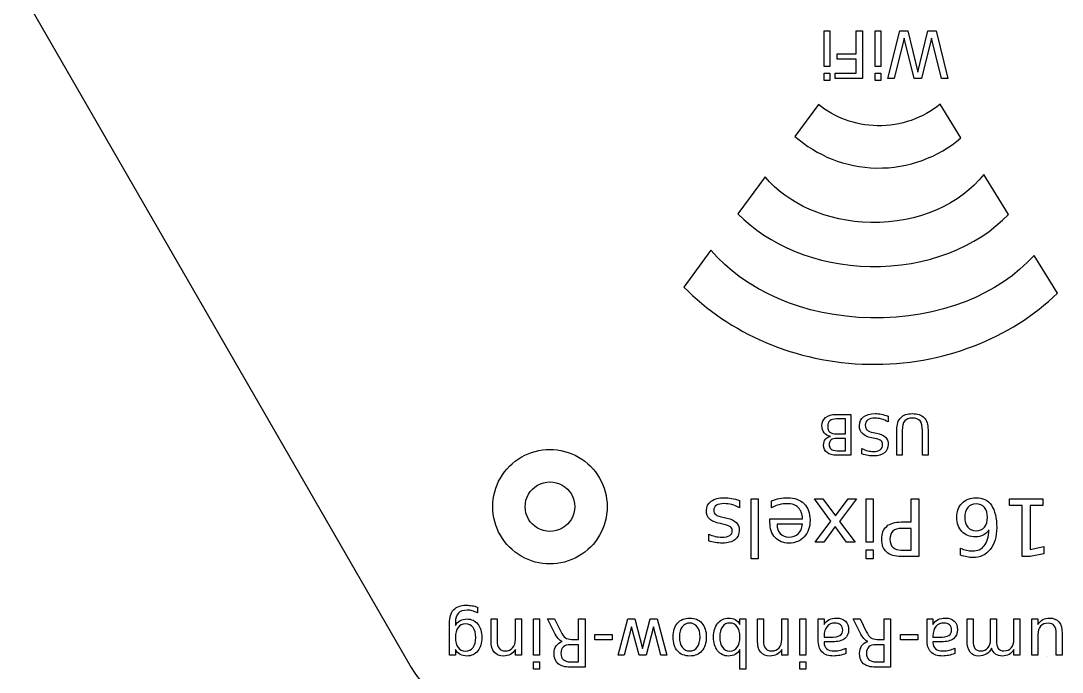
# Model space of a CAD drawing. Extents: x 10 to 227, y 10 to 289.
# Drawn here: x 10.6 to 63.1, y 113.8 to 146.6 of the extents above; entities that cross this region are included whole.
import ezdxf

# ---------------------------------------------------------------- set-up
doc = ezdxf.new("R2010")
doc.units = 0
doc.layers.add('Layer_1', color=7, linetype='CONTINUOUS')

msp = doc.modelspace()

# ---------------------------------------------------------------- linework, layer by layer
at = {"layer": 'Layer_1', "color": 3}
for p, q in [((51.092832, 144.319274), (51.092832, 146.117464)), ((51.092832, 146.117464), (51.388248, 146.117464)), ((51.388248, 146.117464), (51.388248, 144.319274)), ((52.707991, 144.972724), (52.707991, 146.117464)), ((52.707991, 146.117464), (53.032304, 146.117464)), ((53.032304, 146.117464), (53.032304, 143.720413)), ((53.661672, 144.319274), (53.661672, 146.117464)), ((53.661672, 146.117464), (53.957088, 146.117464)), ((53.957088, 146.117464), (53.957088, 144.319274)), ((54.302275, 143.720413), (54.90435, 146.117464)), ((54.90435, 146.117464), (55.312154, 146.117464)), ((55.312154, 146.117464), (55.817891, 144.036702)), ((55.817891, 144.036702), (56.328452, 146.117464)), ((56.328452, 146.117464), (56.736256, 146.117464)), ((56.736256, 146.117464), (57.33672, 143.720413)), ((55.133936, 145.746587), (54.631411, 143.720413)), ((55.63807, 143.720413), (55.133936, 145.746587)), ((56.50506, 145.746587), (56.002529, 143.720413)), ((57.009195, 143.720413), (56.50506, 145.746587)), ((51.757516, 144.699784), (51.757516, 144.972724)), ((51.757516, 144.972724), (52.707991, 144.972724)), ((52.707991, 144.699784), (51.757516, 144.699784)), ((52.707991, 143.993353), (52.707991, 144.699784)), ((51.388248, 144.319274), (51.092832, 144.319274)), ((51.092832, 143.619265), (51.092832, 143.993353)), ((51.092832, 143.993353), (51.388248, 143.993353)), ((51.388248, 143.993353), (51.388248, 143.619265)), ((51.65476, 143.720413), (51.65476, 143.993353)), ((51.65476, 143.993353), (52.707991, 143.993353)), ((53.957088, 144.319274), (53.661672, 144.319274)), ((53.661672, 143.619265), (53.661672, 143.993353)), ((53.661672, 143.993353), (53.957088, 143.993353)), ((53.957088, 143.993353), (53.957088, 143.619265)), ((51.388248, 143.619265), (51.092832, 143.619265)), ((53.032304, 143.720413), (51.65476, 143.720413)), ((53.957088, 143.619265), (53.661672, 143.619265)), ((54.631411, 143.720413), (54.302275, 143.720413)), ((56.002529, 143.720413), (55.63807, 143.720413)), ((57.33672, 143.720413), (57.009195, 143.720413)), ((51.70294, 126.798884), (52.441569, 126.798884)), ((52.163209, 126.570124), (51.716725, 126.570124)), ((52.163209, 125.816344), (52.163209, 126.570124)), ((52.441569, 126.798884), (52.441573, 124.741474)), ((54.3157, 126.708004), (54.3157, 126.421364)), ((51.716725, 125.816394), (52.163209, 125.816344)), ((52.163209, 125.590344), (51.751176, 125.590344)), ((52.163209, 124.970224), (52.163209, 125.590344)), ((53.651486, 125.587594), (53.483365, 125.622094)), ((53.564672, 125.886664), (53.734171, 125.853564)), ((54.756677, 124.741474), (54.756677, 126.025804)), ((55.036419, 125.991354), (55.036419, 124.741474)), ((56.052033, 124.741474), (56.052033, 125.991354)), ((56.331775, 126.025804), (56.331775, 124.741474)), ((52.999678, 124.808994), (52.999678, 125.080464)), ((52.441573, 124.741474), (51.730505, 124.741474)), ((51.751176, 124.970184), (52.163209, 124.970224)), ((52.999676, 124.809084), (52.999678, 124.808994)), ((55.036419, 124.741474), (54.756677, 124.741474)), ((56.331775, 124.741474), (56.052033, 124.741474)), ((46.826313, 122.468144), (46.826313, 122.098164)), ((47.41439, 119.517894), (47.41439, 122.547834)), ((47.41439, 122.547834), (47.772686, 122.547834)), ((47.772686, 122.547834), (47.772686, 119.517894)), ((48.444491, 122.098044), (48.444491, 122.436874)), ((51.437431, 121.428164), (50.607898, 122.547834)), ((50.607898, 122.547834), (51.030453, 122.547834)), ((51.030453, 122.547834), (51.66526, 121.691044)), ((51.66526, 121.691044), (52.300067, 122.547834)), ((52.722623, 122.547834), (51.875565, 121.406744)), ((52.300067, 122.547834), (52.722623, 122.547834)), ((53.209438, 120.366904), (53.209438, 122.547834)), ((53.209438, 122.547834), (53.567734, 122.547834)), ((53.567734, 122.547834), (53.567734, 120.366904)), ((55.479944, 121.379484), (55.479944, 122.547834)), ((55.479944, 122.547834), (55.873291, 122.547834)), ((55.873291, 122.547834), (55.873291, 119.640574)), ((60.443512, 122.216804), (60.443512, 122.547834)), ((60.443512, 122.547834), (62.118157, 122.547834)), ((62.118157, 122.547834), (62.118157, 122.216804)), ((61.086108, 122.216804), (60.443512, 122.216804)), ((61.086108, 119.640574), (61.086108, 122.216804)), ((62.118157, 122.216804), (61.475561, 122.216804)), ((61.475561, 122.216804), (61.475561, 119.998874)), ((46.057145, 121.599624), (46.181769, 121.570424)), ((48.360759, 121.367794), (48.360759, 121.543054)), ((48.360759, 121.543054), (50.008141, 121.543054)), ((48.360759, 121.367784), (48.360759, 121.367794)), ((50.64879, 120.366904), (51.437431, 121.428164)), ((51.875565, 121.406744), (52.650574, 120.366904)), ((54.98534, 121.379484), (55.479944, 121.379484)), ((45.985096, 121.272444), (45.862419, 121.299744)), ((49.996458, 121.264594), (48.719055, 121.262644)), ((51.649682, 121.143864), (51.071346, 120.366904)), ((52.228019, 120.366904), (51.649682, 121.143864)), ((55.479944, 121.056234), (54.98534, 121.056234)), ((55.479944, 119.963824), (55.479944, 121.056234)), ((58.757184, 120.937454), (58.757184, 120.937454)), ((45.276293, 120.431234), (45.276297, 120.431164)), ((45.276297, 120.431164), (45.276297, 120.769984)), ((51.071346, 120.366904), (50.64879, 120.366904)), ((52.650574, 120.366904), (52.228019, 120.366904)), ((53.567734, 120.366904), (53.209438, 120.366904)), ((53.209438, 119.517894), (53.209438, 119.971614)), ((53.209438, 119.971614), (53.567734, 119.971614)), ((53.567734, 119.971614), (53.567734, 119.517894)), ((54.98534, 119.963824), (55.479944, 119.963824)), ((57.976333, 119.704834), (57.976333, 120.063134)), ((61.475561, 119.998874), (62.174627, 120.139074)), ((62.174627, 119.780774), (61.479455, 119.640574)), ((62.174627, 120.139074), (62.174627, 119.780774)), ((47.772686, 119.517894), (47.41439, 119.517894)), ((53.567734, 119.517894), (53.209438, 119.517894)), ((55.873291, 119.640574), (54.98534, 119.640574)), ((57.976333, 119.704824), (57.976333, 119.704834)), ((61.479455, 119.640574), (61.086108, 119.640574)), ((33.611518, 117.088684), (33.611518, 116.797574)), ((32.203125, 114.670314), (32.203125, 116.265814)), ((32.502368, 116.319384), (32.502368, 116.171394)), ((34.301077, 115.392484), (34.301077, 116.491874)), ((34.301077, 116.491874), (34.60032, 116.491874)), ((34.60032, 116.491874), (34.60032, 115.402244)), ((35.525697, 115.462414), (35.525697, 116.491874)), ((35.525697, 116.491874), (35.826566, 116.491874)), ((35.826566, 116.491874), (35.826566, 114.670394)), ((36.439691, 114.670394), (36.439691, 116.491874)), ((36.439691, 116.491874), (36.738934, 116.491874)), ((36.738934, 116.491874), (36.738934, 114.670394)), ((37.483788, 115.828334), (37.150392, 116.491874)), ((37.150392, 116.491874), (37.503304, 116.491874)), ((37.503304, 116.491874), (37.813931, 115.868994)), ((38.713286, 115.465654), (38.713286, 116.491864)), ((38.713286, 116.491864), (39.041803, 116.491864)), ((39.041803, 116.491864), (39.041803, 114.063764)), ((40.713659, 114.670394), (41.190171, 116.491874)), ((41.38533, 116.091804), (41.012903, 114.670394)), ((41.190171, 116.491874), (41.543083, 116.491874)), ((41.759384, 114.670394), (41.38533, 116.091804)), ((41.543083, 116.491874), (41.935026, 114.998914)), ((41.935026, 114.998914), (42.328596, 116.491874)), ((42.484723, 116.091804), (42.112295, 114.670394)), ((42.328596, 116.491874), (42.681508, 116.491874)), ((42.858777, 114.670394), (42.484723, 116.091804)), ((42.681508, 116.491874), (43.15802, 114.670394)), ((46.84489, 116.218604), (46.84489, 116.491824)), ((46.84489, 116.491824), (47.145759, 116.491824)), ((47.145759, 116.491824), (47.145759, 113.961274)), ((47.734486, 115.392484), (47.734486, 116.491874)), ((47.734486, 116.491874), (48.033729, 116.491874)), ((48.033729, 116.491874), (48.033729, 115.402244)), ((48.959106, 115.462414), (48.959106, 116.491874)), ((48.959106, 116.491874), (49.259975, 116.491874)), ((49.259975, 116.491874), (49.259975, 114.670394)), ((49.873099, 114.670394), (49.873099, 116.491874)), ((49.873099, 116.491874), (50.172343, 116.491874)), ((50.172343, 116.491874), (50.172343, 114.670394)), ((50.790343, 115.452654), (50.790343, 116.491874)), ((50.790343, 116.491874), (51.089586, 116.491874)), ((51.089586, 116.491874), (51.089586, 116.215404)), ((52.888298, 115.828334), (52.554902, 116.491874)), ((52.554902, 116.491874), (52.907814, 116.491874)), ((52.907814, 116.491874), (53.218441, 115.868994)), ((54.117797, 115.465654), (54.117797, 116.491864)), ((54.117797, 116.491864), (54.446314, 116.491864)), ((54.446314, 116.491864), (54.446314, 114.063764)), ((56.280803, 115.452654), (56.280803, 116.491874)), ((56.280803, 116.491874), (56.580046, 116.491874)), ((56.580046, 116.491874), (56.580046, 116.215404)), ((58.303945, 115.392434), (58.303945, 116.491824)), ((58.303945, 116.491824), (58.604815, 116.491824)), ((58.604815, 116.491824), (58.604815, 115.402194)), ((59.483028, 115.462364), (59.483028, 116.491824)), ((59.483028, 116.491824), (59.783897, 116.491824)), ((59.783897, 116.491824), (59.783897, 115.402194)), ((60.66211, 115.462364), (60.66211, 116.491824)), ((60.66211, 116.491824), (60.96298, 116.491824)), ((60.96298, 116.491824), (60.96298, 114.670344)), ((61.571224, 114.670394), (61.571224, 116.491874)), ((61.571224, 116.491874), (61.870467, 116.491874)), ((61.870467, 116.491874), (61.870467, 116.212144)), ((32.502368, 115.559994), (32.502368, 115.559994)), ((39.53295, 115.446154), (39.53295, 115.712864)), ((39.53295, 115.712864), (40.409537, 115.712864)), ((40.409537, 115.712864), (40.409537, 115.446154)), ((45.826813, 115.582764), (45.826813, 115.582764)), ((51.089586, 115.642894), (51.089586, 115.576194)), ((51.089586, 115.576194), (51.387203, 115.576254)), ((54.937461, 115.446154), (54.937461, 115.712864)), ((54.937461, 115.712864), (55.814048, 115.712864)), ((55.814048, 115.712864), (55.814048, 115.446154)), ((56.580046, 115.642894), (56.580046, 115.576194)), ((56.580046, 115.576194), (56.877663, 115.576254)), ((61.870467, 115.703114), (61.870467, 114.670394)), ((62.797469, 114.670394), (62.797469, 115.761654)), ((63.096712, 115.773054), (63.096712, 115.773044)), ((63.096712, 115.773044), (63.096712, 114.670394)), ((34.301077, 115.392504), (34.301077, 115.392484)), ((37.890368, 115.353444), (37.890368, 115.353454)), ((38.713286, 115.195694), (38.300201, 115.195694)), ((38.355496, 115.465654), (38.713286, 115.465654)), ((38.713286, 114.333744), (38.713286, 115.195694)), ((40.409537, 115.446154), (39.53295, 115.446154)), ((47.734486, 115.392504), (47.734486, 115.392484)), ((50.790343, 115.452714), (50.790343, 115.452654)), ((51.509177, 115.342104), (51.089586, 115.342104)), ((51.089586, 115.342104), (51.089586, 115.312804)), ((52.195485, 115.029824), (52.195485, 114.753344)), ((53.294878, 115.353444), (53.294878, 115.353454)), ((54.117797, 115.195694), (53.704711, 115.195694)), ((53.760006, 115.465654), (54.117797, 115.465654)), ((54.117797, 114.333744), (54.117797, 115.195694)), ((55.814048, 115.446154), (54.937461, 115.446154)), ((56.280803, 115.452714), (56.280803, 115.452654)), ((56.999637, 115.342104), (56.580046, 115.342104)), ((56.580046, 115.342104), (56.580046, 115.312804)), ((57.685944, 115.029824), (57.685944, 114.753344)), ((59.533444, 115.019994), (59.533444, 115.020054)), ((32.502368, 114.670314), (32.203125, 114.670314)), ((32.502368, 114.946794), (32.502368, 114.670314)), ((35.525697, 114.670394), (35.525697, 114.953374)), ((35.826566, 114.670394), (35.525697, 114.670394)), ((36.738934, 114.670394), (36.439691, 114.670394)), ((41.012903, 114.670394), (40.713659, 114.670394)), ((42.112295, 114.670394), (41.759384, 114.670394)), ((43.15802, 114.670394), (42.858777, 114.670394)), ((44.314334, 114.880194), (44.314334, 114.880194)), ((44.314334, 114.626484), (44.314334, 114.626484)), ((46.84489, 113.961274), (46.84489, 114.946874)), ((48.959106, 114.670394), (48.959106, 114.953374)), ((49.259975, 114.670394), (48.959106, 114.670394)), ((50.172343, 114.670394), (49.873099, 114.670394)), ((60.66211, 114.670344), (60.66211, 114.953324)), ((60.96298, 114.670344), (60.66211, 114.670344)), ((61.870467, 114.670394), (61.571224, 114.670394)), ((62.343726, 114.626484), (62.343726, 114.626484)), ((63.096712, 114.670394), (62.797469, 114.670394)), ((36.439691, 113.961324), (36.439691, 114.340254)), ((36.439691, 114.340254), (36.738934, 114.340254)), ((36.738934, 113.961324), (36.439691, 113.961324)), ((36.738934, 114.340254), (36.738934, 113.961324)), ((38.300201, 114.333744), (38.713286, 114.333744)), ((39.041803, 114.063764), (38.300201, 114.063764)), ((47.145759, 113.961274), (46.84489, 113.961274)), ((49.873099, 113.961324), (49.873099, 114.340254)), ((49.873099, 114.340254), (50.172343, 114.340254)), ((50.172343, 113.961324), (49.873099, 113.961324)), ((50.172343, 114.340254), (50.172343, 113.961324)), ((53.704711, 114.333744), (54.117797, 114.333744)), ((54.446314, 114.063764), (53.704711, 114.063764))]:
    msp.add_line(p, q, dxfattribs=at)
at = {"layer": 'Layer_1', "color": 7}
for p, q in [((50.802605, 142.4147), (49.619046, 140.80712)), ((57.994665, 140.733271), (56.938765, 142.429658)), ((53.731707, 139.212974), (53.731706, 139.212975)), ((48.111542, 138.762959), (46.742267, 136.904334)), ((60.395617, 136.877456), (59.145322, 138.885248)), ((45.387652, 135.066033), (44.023554, 133.215359)), ((62.867089, 132.908153), (61.682225, 134.810121)), ((53.41038, 134.252893), (53.410381, 134.252892)), ((53.355394, 129.324559), (53.355395, 129.324559)), ((38.516169, 122.150684), (38.516169, 122.150684))]:
    msp.add_line(p, q, dxfattribs=at)
at = {"layer": 'Layer_1', "color": 5}
msp.add_line((40.150784, 122.150684), (40.150784, 122.150684), dxfattribs=at)
at = {"layer": 'Layer_1', "color": 7}
for points in [[(10.585868, 148.149285), (10.585868, 148.149285), (30.276467, 114.044164), (30.276467, 114.044164)], [(53.771164, 141.340689), (52.645479, 141.361565), (51.616654, 141.760942), (50.802605, 142.4147)], [(56.938765, 142.429658), (56.075817, 141.729948), (54.970281, 141.318452), (53.771164, 141.340689)], [(49.619046, 140.80712), (50.717292, 139.839779), (52.152149, 139.242267), (53.731707, 139.212974)], [(53.731706, 139.212975), (55.355259, 139.182866), (56.848563, 139.759703), (57.994665, 140.733271)], [(53.451404, 136.465071), (51.218402, 136.506483), (49.263935, 137.413826), (48.111542, 138.762959)], [(59.145322, 138.885248), (57.9874, 137.396426), (55.863227, 136.420345), (53.451404, 136.465071)], [(46.742267, 136.904334), (48.279401, 135.335678), (50.68701, 134.303398), (53.41038, 134.252893)], [(53.410381, 134.252892), (56.264696, 134.199958), (58.812072, 135.2382), (60.395617, 136.877456)], [(53.454986, 131.657365), (50.045938, 131.720587), (47.073483, 133.074169), (45.387652, 135.066033)], [(61.682225, 134.810121), (59.930338, 132.856463), (56.890457, 131.593655), (53.454986, 131.657365)], [(44.023554, 133.215359), (46.301431, 130.890035), (49.626595, 129.393711), (53.355394, 129.324559)], [(53.355395, 129.324559), (57.10674, 129.25499), (60.503378, 130.644572), (62.867089, 132.908153)], [(36.641169, 123.233216), (37.02792, 123.456507), (37.504418, 123.456507), (37.891169, 123.233216)], [(36.016169, 122.150684), (36.016169, 122.597266), (36.254418, 123.009925), (36.641169, 123.233216)], [(37.891169, 123.233216), (38.27792, 123.009925), (38.516169, 122.597266), (38.516169, 122.150684)], [(36.641169, 121.068152), (36.254418, 121.291443), (36.016169, 121.704102), (36.016169, 122.150684)], [(38.516169, 122.150684), (38.516169, 121.704102), (38.27792, 121.291443), (37.891169, 121.068152)], [(37.891169, 121.068152), (37.504418, 120.844861), (37.02792, 120.844861), (36.641169, 121.068152)], [(30.276467, 114.044164), (30.990998, 112.80656), (32.311507, 112.044164), (33.740569, 112.044164)]]:
    msp.add_open_spline(points, degree=3, dxfattribs=at)
at = {"layer": 'Layer_1', "color": 3}
for points in [[(50.982226, 126.222864), (50.982226, 126.406604), (51.044697, 126.548541), (51.16964, 126.648674)], [(51.16964, 126.648674), (51.294582, 126.748814), (51.472349, 126.798884), (51.70294, 126.798884)], [(51.716725, 126.570124), (51.566978, 126.570124), (51.456276, 126.539357), (51.384618, 126.477824)], [(52.87565, 126.231194), (52.87565, 126.430547), (52.942715, 126.581671), (53.076844, 126.684564)], [(53.076844, 126.684564), (53.210054, 126.787457), (53.405735, 126.838904), (53.663888, 126.838904)], [(53.663888, 126.612884), (53.504954, 126.612884), (53.382309, 126.581651), (53.295952, 126.519184)], [(53.663888, 126.838904), (53.761269, 126.838904), (53.865082, 126.827871), (53.975325, 126.805804)], [(53.983593, 126.564684), (53.875187, 126.596817), (53.768619, 126.612884), (53.663888, 126.612884)], [(53.975325, 126.805804), (54.084649, 126.783737), (54.198107, 126.751137), (54.3157, 126.708004)], [(54.3157, 126.421364), (54.202701, 126.484764), (54.091998, 126.532537), (53.983593, 126.564684)], [(54.756677, 126.025804), (54.756677, 126.294064), (54.823282, 126.496634), (54.956493, 126.633514)], [(54.956493, 126.633514), (55.088784, 126.770401), (55.284466, 126.838844), (55.543537, 126.838844)], [(55.543537, 126.612844), (55.365311, 126.612844), (55.236235, 126.564614), (55.156308, 126.468154)], [(55.543537, 126.838844), (55.803527, 126.838844), (56.000127, 126.770401), (56.133338, 126.633514)], [(55.932144, 126.468154), (55.852218, 126.564614), (55.722682, 126.612844), (55.543537, 126.612844)], [(56.133338, 126.633514), (56.265629, 126.496634), (56.331775, 126.294064), (56.331775, 126.025804)], [(51.096604, 125.874214), (51.020352, 125.967007), (50.982226, 126.083224), (50.982226, 126.222864)], [(51.384618, 126.477824), (51.312041, 126.415357), (51.275753, 126.320274), (51.275753, 126.192574)], [(51.275753, 126.192574), (51.275753, 126.063961), (51.312041, 125.969334), (51.384618, 125.908694)], [(53.024478, 125.831554), (52.925259, 125.930774), (52.87565, 126.063987), (52.87565, 126.231194)], [(53.295952, 126.519184), (53.209595, 126.456717), (53.166416, 126.367604), (53.166416, 126.251844)], [(53.166416, 126.251844), (53.166416, 126.150784), (53.197653, 126.071774), (53.260126, 126.014814)], [(55.156308, 126.468154), (55.076382, 126.370774), (55.036419, 126.211841), (55.036419, 125.991354)], [(56.052033, 125.991354), (56.052033, 126.211841), (56.01207, 126.370774), (55.932144, 126.468154)], [(51.067669, 125.249964), (51.067669, 125.375824), (51.097066, 125.475961), (51.155859, 125.550374)], [(51.41493, 125.689564), (51.278045, 125.718964), (51.171937, 125.780514), (51.096604, 125.874214)], [(51.155859, 125.550374), (51.214652, 125.624794), (51.301009, 125.671191), (51.41493, 125.689564)], [(51.448007, 125.514544), (51.380943, 125.463077), (51.347411, 125.384987), (51.347411, 125.280274)], [(51.384618, 125.908694), (51.456276, 125.847161), (51.566978, 125.816394), (51.716725, 125.816394)], [(51.751176, 125.590344), (51.615209, 125.590344), (51.514153, 125.565077), (51.448007, 125.514544)], [(53.483365, 125.622094), (53.27574, 125.661627), (53.122778, 125.731447), (53.024478, 125.831554)], [(53.260126, 126.014814), (53.321679, 125.957881), (53.423195, 125.915164), (53.564672, 125.886664)], [(53.962922, 125.475974), (53.907802, 125.521907), (53.80399, 125.559114), (53.651486, 125.587594)], [(53.734171, 125.853564), (53.941796, 125.812231), (54.092002, 125.747464), (54.184789, 125.659264)], [(54.184789, 125.659264), (54.277577, 125.571071), (54.323971, 125.448424), (54.323971, 125.291324)], [(51.239924, 124.873764), (51.125087, 124.961957), (51.067669, 125.087357), (51.067669, 125.249964)], [(51.347411, 125.280274), (51.347411, 125.176461), (51.380943, 125.098831), (51.448007, 125.047384)], [(51.448007, 125.047384), (51.514154, 124.995917), (51.61521, 124.970184), (51.751176, 124.970184)], [(52.999678, 125.080464), (53.105328, 125.029931), (53.205006, 124.992264), (53.298713, 124.967464)], [(53.570186, 124.930264), (53.721771, 124.930264), (53.838904, 124.959664), (53.921586, 125.018464)], [(53.921586, 125.018464), (54.00335, 125.077264), (54.044232, 125.160864), (54.044232, 125.269264)], [(54.044232, 125.269264), (54.044232, 125.360217), (54.017129, 125.429121), (53.962922, 125.475974)], [(54.323971, 125.291324), (54.323971, 125.109424), (54.260122, 124.966111), (54.132424, 124.861384)], [(51.730505, 124.741474), (51.518287, 124.741474), (51.35476, 124.785571), (51.239924, 124.873764)], [(53.306979, 124.730484), (53.206842, 124.747951), (53.104407, 124.774151), (52.999676, 124.809084)], [(53.298713, 124.967464), (53.39242, 124.942664), (53.482911, 124.930264), (53.570186, 124.930264)], [(53.601879, 124.704284), (53.505416, 124.704284), (53.407116, 124.713017), (53.306979, 124.730484)], [(54.132424, 124.861384), (54.003807, 124.756651), (53.826959, 124.704284), (53.601879, 124.704284)], [(45.159457, 121.946234), (45.159457, 122.148747), (45.239944, 122.309071), (45.400918, 122.427204)], [(45.400918, 122.427204), (45.560593, 122.545337), (45.780634, 122.604404), (46.061039, 122.604404)], [(46.061039, 122.604404), (46.177875, 122.604404), (46.299903, 122.592737), (46.427124, 122.569404)], [(46.427124, 122.569404), (46.553047, 122.547337), (46.68611, 122.513584), (46.826313, 122.468144)], [(48.444491, 122.436874), (48.57301, 122.491407), (48.704775, 122.532947), (48.839785, 122.561494)], [(48.839785, 122.561494), (48.974795, 122.590027), (49.111752, 122.604294), (49.250657, 122.604294)], [(49.250657, 122.604294), (49.598568, 122.604294), (49.87443, 122.503037), (50.078243, 122.300524)], [(58.052276, 122.333654), (58.228827, 122.514101), (58.463797, 122.604324), (58.757184, 122.604324)], [(58.757184, 122.604324), (59.093411, 122.604324), (59.35045, 122.475807), (59.5283, 122.218774)], [(45.32108, 121.531464), (45.213331, 121.630124), (45.159457, 121.768381), (45.159457, 121.946234)], [(45.663798, 122.218854), (45.572926, 122.160454), (45.52749, 122.078667), (45.52749, 121.973494)], [(45.52749, 121.973494), (45.52749, 121.876134), (45.560593, 121.801491), (45.6268, 121.749564)], [(46.05325, 122.304554), (45.884487, 122.304554), (45.75467, 122.275987), (45.663798, 122.218854)], [(46.434913, 122.253954), (46.306394, 122.287687), (46.179173, 122.304554), (46.05325, 122.304554)], [(46.826313, 122.098164), (46.693899, 122.166971), (46.563432, 122.218901), (46.434913, 122.253954)], [(48.830049, 122.249934), (48.700231, 122.216201), (48.571712, 122.165571), (48.444491, 122.098044)], [(49.229237, 122.300534), (49.09163, 122.300534), (48.958568, 122.283667), (48.830049, 122.249934)], [(49.786154, 122.107754), (49.652442, 122.236274), (49.466803, 122.300534), (49.229237, 122.300534)], [(50.008141, 121.543054), (49.992561, 121.789707), (49.918565, 121.977941), (49.786154, 122.107754)], [(50.078243, 122.300524), (50.280758, 122.098011), (50.382015, 121.824097), (50.382015, 121.478784)], [(57.787448, 121.615114), (57.787448, 121.913694), (57.875724, 122.153207), (58.052276, 122.333654)], [(58.338523, 122.111654), (58.234669, 121.989621), (58.182742, 121.824101), (58.182742, 121.615094)], [(58.757184, 122.292744), (58.580633, 122.292744), (58.441079, 122.232381), (58.338523, 122.111654)], [(59.177793, 122.111654), (59.073939, 122.232381), (58.933736, 122.292744), (58.757184, 122.292744)], [(59.331626, 121.615094), (59.331626, 121.824101), (59.280348, 121.989621), (59.177793, 122.111654)], [(59.5283, 122.218774), (59.706149, 121.960434), (59.795074, 121.586557), (59.795074, 121.097144)], [(45.862419, 121.299744), (45.607977, 121.354277), (45.427531, 121.431517), (45.32108, 121.531464)], [(45.6268, 121.749564), (45.691707, 121.697631), (45.835155, 121.647651), (46.057145, 121.599624)], [(46.181769, 121.570424), (46.403757, 121.523691), (46.564082, 121.452291), (46.662743, 121.356224)], [(46.662743, 121.356224), (46.761404, 121.258857), (46.810735, 121.125794), (46.810735, 120.957034)], [(48.617797, 120.598614), (48.446438, 120.786854), (48.360759, 121.043244), (48.360759, 121.367784)], [(50.382015, 121.478784), (50.382015, 121.121784), (50.28595, 120.838781), (50.093821, 120.629774)], [(54.247328, 121.159444), (54.413494, 121.306137), (54.659498, 121.379484), (54.98534, 121.379484)], [(58.04254, 120.892684), (57.872479, 121.069237), (57.787448, 121.310047), (57.787448, 121.615114)], [(58.182742, 121.615094), (58.182742, 121.404794), (58.234669, 121.239277), (58.338523, 121.118544)], [(59.177793, 121.118544), (59.280348, 121.239277), (59.331626, 121.404794), (59.331626, 121.615094)], [(46.368706, 121.138084), (46.305093, 121.184817), (46.177223, 121.229604), (45.985096, 121.272444)], [(46.331712, 120.696054), (46.419988, 120.750587), (46.464126, 120.832371), (46.464126, 120.941404)], [(46.464126, 120.941404), (46.464126, 121.024491), (46.432319, 121.090051), (46.368706, 121.138084)], [(46.810735, 120.957034), (46.810735, 120.751921), (46.738037, 120.593544), (46.592641, 120.481904)], [(48.719055, 121.262644), (48.721655, 121.066617), (48.776827, 120.910187), (48.884572, 120.793354)], [(48.884572, 120.793354), (48.991022, 120.676521), (49.132523, 120.618104), (49.309075, 120.618104)], [(49.309075, 120.618104), (49.508994, 120.618104), (49.669318, 120.674574), (49.790048, 120.787514)], [(49.790048, 120.787514), (49.90948, 120.900454), (49.978283, 121.059481), (49.996458, 121.264594)], [(53.996131, 120.509054), (53.996131, 120.795947), (54.079863, 121.012744), (54.247328, 121.159444)], [(54.560837, 120.914084), (54.460878, 120.819317), (54.410898, 120.684307), (54.410898, 120.509054)], [(54.98534, 121.056234), (54.802297, 121.056234), (54.660796, 121.008851), (54.560837, 120.914084)], [(58.733817, 120.625914), (58.441728, 120.625914), (58.211303, 120.714837), (58.04254, 120.892684)], [(58.338523, 121.118544), (58.441079, 120.997817), (58.580633, 120.937454), (58.757184, 120.937454)], [(58.757184, 120.937454), (58.933736, 120.937454), (59.073939, 120.997817), (59.177793, 121.118544)], [(59.403675, 120.976394), (59.327083, 120.863454), (59.231018, 120.777127), (59.11548, 120.717414)], [(59.170004, 120.181914), (59.306312, 120.357167), (59.384202, 120.621994), (59.403675, 120.976394)], [(59.795074, 121.097144), (59.795074, 120.637591), (59.686028, 120.271507), (59.467935, 119.998894)], [(45.599538, 120.343634), (45.482703, 120.363101), (45.374954, 120.392301), (45.276293, 120.431234)], [(45.276297, 120.769984), (45.377554, 120.718051), (45.482706, 120.679107), (45.591753, 120.653154)], [(45.591753, 120.653154), (45.7008, 120.627221), (45.813741, 120.614254), (45.930577, 120.614254)], [(45.973413, 120.314434), (45.840999, 120.314434), (45.716374, 120.324167), (45.599538, 120.343634)], [(45.930577, 120.614254), (46.108427, 120.614254), (46.242139, 120.641521), (46.331712, 120.696054)], [(46.592641, 120.481904), (46.447246, 120.370257), (46.240836, 120.314434), (45.973413, 120.314434)], [(49.312969, 120.314314), (49.019582, 120.314314), (48.787858, 120.409081), (48.617797, 120.598614)], [(50.093821, 120.629774), (49.900393, 120.419467), (49.640109, 120.314314), (49.312969, 120.314314)], [(54.247328, 119.862564), (54.079863, 120.009257), (53.996131, 120.224754), (53.996131, 120.509054)], [(54.410898, 120.509054), (54.410898, 120.335101), (54.460878, 120.200741), (54.560837, 120.105974)], [(59.11548, 120.717414), (58.999943, 120.656414), (58.872722, 120.625914), (58.733817, 120.625914)], [(54.98534, 119.640574), (54.659498, 119.640574), (54.413494, 119.714571), (54.247328, 119.862564)], [(54.560837, 120.105974), (54.660796, 120.011207), (54.802297, 119.963824), (54.98534, 119.963824)], [(57.976333, 120.063134), (58.074994, 120.016401), (58.174954, 119.980701), (58.276211, 119.956034)], [(58.276211, 119.956034), (58.37617, 119.931367), (58.475481, 119.919034), (58.574142, 119.919034)], [(58.574142, 119.919034), (58.833777, 119.919034), (59.032397, 120.006661), (59.170004, 120.181914)], [(59.467935, 119.998894), (59.249842, 119.724981), (58.957103, 119.588024), (58.58972, 119.588024)], [(58.291789, 119.617224), (58.190532, 119.636691), (58.08538, 119.665891), (57.976333, 119.704824)], [(58.58972, 119.588024), (58.491059, 119.588024), (58.391748, 119.597757), (58.291789, 119.617224)], [(32.409667, 116.957004), (32.547362, 117.108791), (32.758242, 117.184684), (33.042306, 117.184684)], [(33.042306, 117.184684), (33.147475, 117.184684), (33.24668, 117.176551), (33.339923, 117.160284)], [(33.339923, 117.160284), (33.433165, 117.145084), (33.523697, 117.121217), (33.611518, 117.088684)], [(32.203125, 116.265814), (32.203125, 116.575901), (32.271972, 116.806297), (32.409667, 116.957004)], [(32.648737, 116.782884), (32.551158, 116.680971), (32.502368, 116.526471), (32.502368, 116.319384)], [(33.089469, 116.937384), (32.893226, 116.937384), (32.746316, 116.885884), (32.648737, 116.782884)], [(33.351307, 116.903284), (33.265654, 116.926017), (33.178375, 116.937384), (33.089469, 116.937384)], [(33.611518, 116.797574), (33.523697, 116.845307), (33.43696, 116.880544), (33.351307, 116.903284)], [(32.502368, 116.171394), (32.564168, 116.278727), (32.643316, 116.358957), (32.739811, 116.412084)], [(32.637352, 116.062524), (32.547363, 115.943264), (32.502368, 115.775754), (32.502368, 115.559994)], [(33.013032, 116.241424), (32.851485, 116.241424), (32.726258, 116.181791), (32.637352, 116.062524)], [(32.739811, 116.412084), (32.836306, 116.465217), (32.951774, 116.491784), (33.086217, 116.491784)], [(33.388713, 116.062524), (33.298723, 116.181791), (33.173496, 116.241424), (33.013032, 116.241424)], [(33.086217, 116.491784), (33.309565, 116.491784), (33.489544, 116.406674), (33.626155, 116.236454)], [(33.522071, 115.559994), (33.522071, 115.775754), (33.477618, 115.943264), (33.388713, 116.062524)], [(33.626155, 116.236454), (33.762766, 116.066234), (33.831072, 115.840717), (33.831072, 115.559904)], [(43.478405, 115.582764), (43.478405, 115.880924), (43.552674, 116.115114), (43.701211, 116.285334)], [(43.701211, 116.285334), (43.849748, 116.454467), (44.054123, 116.539034), (44.314334, 116.539034)], [(43.935401, 116.096674), (43.842159, 115.970907), (43.795538, 115.799604), (43.795538, 115.582764)], [(44.314334, 116.285334), (44.154955, 116.285334), (44.028644, 116.222447), (43.935401, 116.096674)], [(44.314334, 116.539034), (44.575629, 116.539034), (44.780546, 116.454467), (44.929083, 116.285334)], [(44.696519, 116.098304), (44.603277, 116.222991), (44.475882, 116.285334), (44.314334, 116.285334)], [(44.834757, 115.582764), (44.834757, 115.800691), (44.788678, 115.972537), (44.696519, 116.098304)], [(44.929083, 116.285334), (45.076536, 116.115114), (45.150263, 115.880924), (45.150263, 115.582764)], [(45.516186, 115.582754), (45.516186, 115.868987), (45.585576, 116.099924), (45.724355, 116.275564)], [(45.724355, 116.275564), (45.86205, 116.451204), (46.041487, 116.539024), (46.262667, 116.539024)], [(45.963424, 116.101554), (45.87235, 115.975787), (45.826813, 115.802857), (45.826813, 115.582764)], [(46.335851, 116.288584), (46.177556, 116.288584), (46.053414, 116.226241), (45.963424, 116.101554)], [(46.262667, 116.539024), (46.396025, 116.539024), (46.510952, 116.512991), (46.607447, 116.460924)], [(46.709905, 116.101554), (46.618831, 116.226241), (46.494146, 116.288584), (46.335851, 116.288584)], [(46.607447, 116.460924), (46.702858, 116.407791), (46.782005, 116.327017), (46.84489, 116.218604)], [(46.84489, 115.582764), (46.84489, 115.802857), (46.799895, 115.975787), (46.709905, 116.101554)], [(51.089586, 116.215404), (51.157892, 116.325991), (51.243003, 116.407847), (51.344919, 116.460974)], [(51.240834, 116.112904), (51.140002, 115.994724), (51.089586, 115.838054), (51.089586, 115.642894)], [(51.639283, 116.288544), (51.473398, 116.288544), (51.340582, 116.229997), (51.240834, 116.112904)], [(51.344919, 116.460974), (51.446835, 116.513041), (51.57152, 116.539074), (51.718973, 116.539074)], [(51.925515, 116.195844), (51.855041, 116.257644), (51.75963, 116.288544), (51.639283, 116.288544)], [(51.718973, 116.539074), (51.905458, 116.539074), (52.053995, 116.487034), (52.164584, 116.382954)], [(52.0296, 115.942134), (52.0296, 116.048387), (51.994905, 116.132957), (51.925515, 116.195844)], [(52.164584, 116.382954), (52.27409, 116.277781), (52.328843, 116.137374), (52.328843, 115.961734)], [(56.580046, 116.215404), (56.648351, 116.325991), (56.733462, 116.407847), (56.835378, 116.460974)], [(56.731294, 116.112904), (56.630462, 115.994724), (56.580046, 115.838054), (56.580046, 115.642894)], [(57.129742, 116.288544), (56.963857, 116.288544), (56.831041, 116.229997), (56.731294, 116.112904)], [(56.835378, 116.460974), (56.937294, 116.513041), (57.061979, 116.539074), (57.209432, 116.539074)], [(57.415975, 116.195844), (57.345501, 116.257644), (57.25009, 116.288544), (57.129742, 116.288544)], [(57.209432, 116.539074), (57.395917, 116.539074), (57.544454, 116.487034), (57.655044, 116.382954)], [(57.520059, 115.942134), (57.520059, 116.048387), (57.485364, 116.132957), (57.415975, 116.195844)], [(57.655044, 116.382954), (57.764549, 116.277781), (57.819302, 116.137374), (57.819302, 115.961734)], [(61.870467, 116.212144), (61.943109, 116.322737), (62.027678, 116.405137), (62.124173, 116.459344)], [(62.011956, 116.124324), (61.91763, 116.021324), (61.870467, 115.880921), (61.870467, 115.703114)], [(62.394142, 116.278824), (62.232594, 116.278824), (62.105199, 116.227324), (62.011956, 116.124324)], [(62.124173, 116.459344), (62.219584, 116.512477), (62.330715, 116.539044), (62.457568, 116.539044)], [(62.696638, 116.150344), (62.629417, 116.235997), (62.528585, 116.278824), (62.394142, 116.278824)], [(62.457568, 116.539044), (62.666821, 116.539044), (62.825659, 116.473994), (62.93408, 116.343894)], [(62.797469, 115.761654), (62.797469, 115.934047), (62.763859, 116.063611), (62.696638, 116.150344)], [(62.93408, 116.343894), (63.042501, 116.213787), (63.096712, 116.023507), (63.096712, 115.773054)], [(32.502368, 115.559994), (32.502368, 115.343147), (32.547363, 115.175094), (32.637352, 115.055834)], [(33.388713, 115.055834), (33.477618, 115.175094), (33.522071, 115.343147), (33.522071, 115.559994)], [(33.831072, 115.559904), (33.831072, 115.278011), (33.762766, 115.051951), (33.626155, 114.881724)], [(37.685452, 115.506324), (37.618231, 115.584391), (37.551009, 115.691727), (37.483788, 115.828334)], [(37.813931, 115.868994), (37.894163, 115.706361), (37.972226, 115.598481), (38.048121, 115.545354)], [(38.048121, 115.545354), (38.122932, 115.492221), (38.22539, 115.465654), (38.355496, 115.465654)], [(43.701211, 114.880194), (43.552674, 115.049327), (43.478405, 115.283517), (43.478405, 115.582764)], [(43.795538, 115.582764), (43.795538, 115.367004), (43.842159, 115.196241), (43.935401, 115.070474)], [(44.694893, 115.068844), (44.788136, 115.193531), (44.834757, 115.364837), (44.834757, 115.582764)], [(45.150263, 115.582764), (45.150263, 115.283517), (45.076536, 115.049327), (44.929083, 114.880194)], [(45.724355, 114.889934), (45.585576, 115.065581), (45.516186, 115.296521), (45.516186, 115.582754)], [(45.826813, 115.582764), (45.826813, 115.362664), (45.87235, 115.190274), (45.963424, 115.065594)], [(46.709905, 115.065594), (46.799895, 115.190274), (46.84489, 115.362664), (46.84489, 115.582764)], [(51.387203, 115.576254), (51.628983, 115.576254), (51.796494, 115.603887), (51.889736, 115.659154)], [(51.889736, 115.659154), (51.982979, 115.714421), (52.0296, 115.808747), (52.0296, 115.942134)], [(52.328843, 115.961734), (52.328843, 115.756821), (52.260537, 115.602321), (52.123926, 115.498234)], [(53.089962, 115.506324), (53.022741, 115.584391), (52.955519, 115.691727), (52.888298, 115.828334)], [(53.218441, 115.868994), (53.298673, 115.706361), (53.376737, 115.598481), (53.452632, 115.545354)], [(53.452632, 115.545354), (53.527443, 115.492221), (53.629901, 115.465654), (53.760006, 115.465654)], [(56.877663, 115.576254), (57.119442, 115.576254), (57.286953, 115.603887), (57.380196, 115.659154)], [(57.380196, 115.659154), (57.473438, 115.714421), (57.520059, 115.808747), (57.520059, 115.942134)], [(57.819302, 115.961734), (57.819302, 115.756821), (57.750997, 115.602321), (57.614386, 115.498234)], [(32.637352, 115.055834), (32.726258, 114.936567), (32.851485, 114.876934), (33.013032, 114.876934)], [(33.013032, 114.876934), (33.173496, 114.876934), (33.298723, 114.936567), (33.388713, 115.055834)], [(34.462083, 114.821664), (34.354746, 114.950684), (34.301077, 115.140964), (34.301077, 115.392504)], [(34.60032, 115.402244), (34.60032, 115.229851), (34.633931, 115.100827), (34.701152, 115.015174)], [(34.701152, 115.015174), (34.768373, 114.929521), (34.869205, 114.886694), (35.003648, 114.886694)], [(35.003648, 114.886694), (35.165196, 114.886694), (35.292591, 114.938194), (35.385833, 115.041194)], [(35.385833, 115.041194), (35.479076, 115.144194), (35.525697, 115.284601), (35.525697, 115.462414)], [(37.47403, 114.763084), (37.47403, 114.915957), (37.509809, 115.042811), (37.581367, 115.143644)], [(37.581367, 115.143644), (37.651841, 115.244477), (37.754841, 115.314411), (37.890368, 115.353444)], [(37.890368, 115.353454), (37.819894, 115.377321), (37.751589, 115.428277), (37.685452, 115.506324)], [(37.94241, 115.086734), (37.861094, 115.013007), (37.820436, 114.905127), (37.820436, 114.763094)], [(38.300201, 115.195694), (38.141906, 115.195694), (38.022642, 115.159374), (37.94241, 115.086734)], [(43.935401, 115.070474), (44.028644, 114.943621), (44.154955, 114.880194), (44.314334, 114.880194)], [(44.314334, 114.880194), (44.474797, 114.880194), (44.60165, 114.943077), (44.694893, 115.068844)], [(45.963424, 115.065594), (46.053414, 114.939821), (46.177556, 114.876934), (46.335851, 114.876934)], [(46.335851, 114.876934), (46.494146, 114.876934), (46.618831, 114.939821), (46.709905, 115.065594)], [(47.895492, 114.821664), (47.788155, 114.950684), (47.734486, 115.140964), (47.734486, 115.392504)], [(48.033729, 115.402244), (48.033729, 115.229851), (48.06734, 115.100827), (48.134561, 115.015174)], [(48.134561, 115.015174), (48.201782, 114.929521), (48.302614, 114.886694), (48.437057, 114.886694)], [(48.437057, 114.886694), (48.598604, 114.886694), (48.725999, 114.938194), (48.819242, 115.041194)], [(48.819242, 115.041194), (48.912485, 115.144194), (48.959106, 115.284601), (48.959106, 115.462414)], [(50.985502, 114.831464), (50.855396, 114.968071), (50.790343, 115.175154), (50.790343, 115.452714)], [(51.089586, 115.312804), (51.089586, 115.175111), (51.135123, 115.068857), (51.226197, 114.994044)], [(52.123926, 115.498234), (51.986231, 115.394147), (51.781315, 115.342104), (51.509177, 115.342104)], [(51.910878, 114.917604), (52.009542, 114.942537), (52.104411, 114.979944), (52.195485, 115.029824)], [(52.87854, 114.763084), (52.87854, 114.915957), (52.914319, 115.042811), (52.985877, 115.143644)], [(52.985877, 115.143644), (53.056351, 115.244477), (53.159351, 115.314411), (53.294878, 115.353444)], [(53.294878, 115.353454), (53.224405, 115.377321), (53.156099, 115.428277), (53.089962, 115.506324)], [(53.346921, 115.086734), (53.265605, 115.013007), (53.224947, 114.905127), (53.224947, 114.763094)], [(53.704711, 115.195694), (53.546416, 115.195694), (53.427152, 115.159374), (53.346921, 115.086734)], [(56.475961, 114.831464), (56.345856, 114.968071), (56.280803, 115.175154), (56.280803, 115.452714)], [(56.580046, 115.312804), (56.580046, 115.175111), (56.625583, 115.068857), (56.716657, 114.994044)], [(57.614386, 115.498234), (57.476691, 115.394147), (57.271774, 115.342104), (56.999637, 115.342104)], [(57.401338, 114.917604), (57.500001, 114.942537), (57.59487, 114.979944), (57.685944, 115.029824)], [(58.458446, 114.826474), (58.355445, 114.958747), (58.303945, 115.147401), (58.303945, 115.392434)], [(58.604815, 115.402194), (58.604815, 115.227634), (58.635715, 115.098071), (58.697515, 115.013504)], [(58.697515, 115.013504), (58.759315, 114.928931), (58.853642, 114.886644), (58.980495, 114.886644)], [(58.980495, 114.886644), (59.135538, 114.886644), (59.258054, 114.938144), (59.348043, 115.041144)], [(59.533444, 115.020054), (59.458633, 114.885614), (59.369186, 114.786407), (59.265101, 114.722434)], [(59.348043, 115.041144), (59.438033, 115.144144), (59.483028, 115.284551), (59.483028, 115.462364)], [(59.739987, 114.727254), (59.646744, 114.794474), (59.577897, 114.892054), (59.533444, 115.019994)], [(59.783897, 115.402194), (59.783897, 115.226547), (59.814797, 115.096984), (59.876597, 115.013504)], [(59.876597, 115.013504), (59.938397, 114.928931), (60.033808, 114.886644), (60.16283, 114.886644)], [(60.16283, 114.886644), (60.315704, 114.886644), (60.437136, 114.938687), (60.527126, 115.042774)], [(60.527126, 115.042774), (60.617115, 115.145774), (60.66211, 115.285637), (60.66211, 115.462364)], [(32.739811, 114.706094), (32.643316, 114.759227), (32.564168, 114.839461), (32.502368, 114.946794)], [(33.086217, 114.626394), (32.951774, 114.626394), (32.836306, 114.652961), (32.739811, 114.706094)], [(33.626155, 114.881724), (33.489544, 114.711504), (33.309565, 114.626394), (33.086217, 114.626394)], [(34.936969, 114.626504), (34.727716, 114.626504), (34.56942, 114.691557), (34.462083, 114.821664)], [(35.273617, 114.707804), (35.176038, 114.653604), (35.063822, 114.626504), (34.936969, 114.626504)], [(35.525697, 114.953374), (35.454139, 114.843867), (35.370112, 114.762011), (35.273617, 114.707804)], [(37.678946, 114.237784), (37.542335, 114.353797), (37.47403, 114.528897), (37.47403, 114.763084)], [(37.820436, 114.763094), (37.820436, 114.621061), (37.861094, 114.514267), (37.94241, 114.442714)], [(44.314334, 114.626484), (44.054123, 114.626484), (43.849748, 114.711054), (43.701211, 114.880194)], [(44.929083, 114.880194), (44.780546, 114.711054), (44.575629, 114.626484), (44.314334, 114.626484)], [(46.262667, 114.626474), (46.041487, 114.626474), (45.86205, 114.714294), (45.724355, 114.889934)], [(46.607447, 114.706174), (46.510952, 114.653041), (46.396025, 114.626474), (46.262667, 114.626474)], [(46.84489, 114.946874), (46.782003, 114.838447), (46.702856, 114.758214), (46.607447, 114.706174)], [(48.370377, 114.626504), (48.161124, 114.626504), (48.002829, 114.691557), (47.895492, 114.821664)], [(48.707026, 114.707804), (48.609447, 114.653604), (48.49723, 114.626504), (48.370377, 114.626504)], [(48.959106, 114.953374), (48.887547, 114.843867), (48.803521, 114.762011), (48.707026, 114.707804)], [(51.575856, 114.626544), (51.312392, 114.626544), (51.115607, 114.694851), (50.985502, 114.831464)], [(51.226197, 114.994044), (51.316187, 114.918151), (51.44304, 114.880204), (51.606756, 114.880204)], [(51.876726, 114.659044), (51.773725, 114.637377), (51.673435, 114.626544), (51.575856, 114.626544)], [(51.606756, 114.880204), (51.710841, 114.880204), (51.812215, 114.892671), (51.910878, 114.917604)], [(52.195485, 114.753344), (52.085979, 114.711077), (51.979726, 114.679644), (51.876726, 114.659044)], [(53.083457, 114.237784), (52.946846, 114.353797), (52.87854, 114.528897), (52.87854, 114.763084)], [(53.224947, 114.763094), (53.224947, 114.621061), (53.265605, 114.514267), (53.346921, 114.442714)], [(57.066316, 114.626544), (56.802852, 114.626544), (56.606067, 114.694851), (56.475961, 114.831464)], [(56.716657, 114.994044), (56.806646, 114.918151), (56.933499, 114.880204), (57.097216, 114.880204)], [(57.367185, 114.659044), (57.264185, 114.637377), (57.163895, 114.626544), (57.066316, 114.626544)], [(57.097216, 114.880204), (57.201301, 114.880204), (57.302675, 114.892671), (57.401338, 114.917604)], [(57.685944, 114.753344), (57.576439, 114.711077), (57.470186, 114.679644), (57.367185, 114.659044)], [(58.897552, 114.626434), (58.707815, 114.626434), (58.561446, 114.693114), (58.458446, 114.826474)], [(59.265101, 114.722434), (59.161016, 114.658434), (59.0385, 114.626434), (58.897552, 114.626434)], [(60.076635, 114.626424), (59.944361, 114.626424), (59.832145, 114.660034), (59.739987, 114.727254)], [(60.416536, 114.706124), (60.321125, 114.652991), (60.207825, 114.626424), (60.076635, 114.626424)], [(60.66211, 114.953324), (60.593805, 114.841651), (60.511947, 114.759251), (60.416536, 114.706124)], [(38.300201, 114.063764), (38.022642, 114.063764), (37.815557, 114.121771), (37.678946, 114.237784)], [(37.94241, 114.442714), (38.022642, 114.370067), (38.141906, 114.333744), (38.300201, 114.333744)], [(53.704711, 114.063764), (53.427152, 114.063764), (53.220068, 114.121771), (53.083457, 114.237784)], [(53.346921, 114.442714), (53.427152, 114.370067), (53.546416, 114.333744), (53.704711, 114.333744)]]:
    msp.add_open_spline(points, degree=3, dxfattribs=at)
at = {"layer": 'Layer_1', "color": 5}
for points in [[(35.823861, 124.648834), (36.716364, 125.164121), (37.815974, 125.164121), (38.708477, 124.648834)], [(34.381554, 122.150684), (34.381554, 123.181258), (34.931358, 124.133547), (35.823861, 124.648834)], [(38.708477, 124.648834), (39.60098, 124.133547), (40.150784, 123.181258), (40.150784, 122.150684)], [(35.823861, 119.652534), (34.931358, 120.167821), (34.381554, 121.12011), (34.381554, 122.150684)], [(40.150784, 122.150684), (40.150784, 121.12011), (39.60098, 120.167821), (38.708477, 119.652534)], [(38.708477, 119.652534), (37.815974, 119.137247), (36.716364, 119.137247), (35.823861, 119.652534)]]:
    msp.add_open_spline(points, degree=3, dxfattribs=at)

doc.saveas('drawing.dxf')
